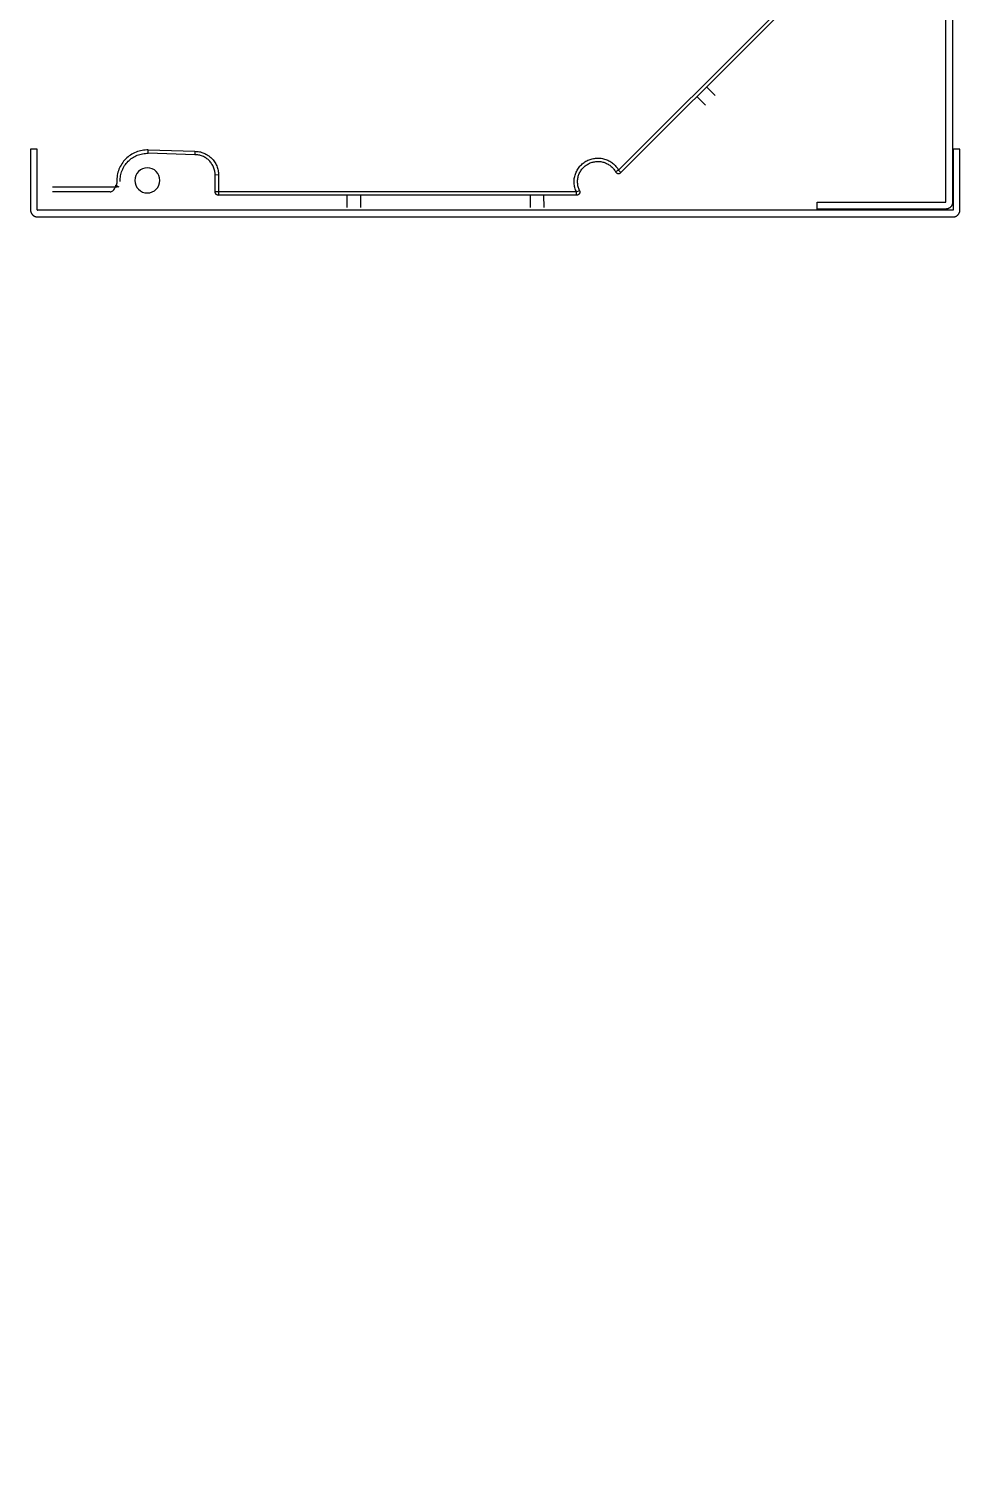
# Model space of a CAD drawing. Header units: centimetres. Extents: x 16433 to 114398, y -50094 to -12305.
# Drawn here: x 66740.26 to 66754, y -38626.28 to -38604.81 of the extents above; entities that cross this region are included whole.
import ezdxf

# ---------------------------------------------------------------- set-up
doc = ezdxf.new("R2010")
doc.units = ezdxf.units.CM
doc.header["$LTSCALE"] = 0.5
doc.layers.get('0').update_dxf_attribs({"linetype": 'CONTINUOUS'})
doc.layers.get('DEFPOINTS').update_dxf_attribs({"linetype": 'CONTINUOUS'})
doc.layers.add('0-Coupe A.3', color=7, linetype='CONTINUOUS')
doc.styles.add('Helvetica', font='')
doc.styles.get('Helvetica').set_extended_font_data('Helvetica')
doc.dimstyles.new('IS', dxfattribs={"dimtxt": 10.08724, "dimasz": 5.007446, "dimexe": 2, "dimexo": 10, "dimgap": 3, "dimtad": 1, "dimdec": 1, "dimtxsty": 'Helvetica', "dimblk": 'DOT', "dimblk1": 'DOT', "dimblk2": 'DOT', "dimcen": 0, "dimdle": 10, "dimazin": 0, "dimtfac": 0.8, "dimtdec": 1, "dimtix": 1, "dimtmove": 0, "dimatfit": 0, "dimldrblk": 'VW_FILLEDARROW-1', "dimfxl": 10, "dimfxlon": 1, "dimfrac": 2, "dimtolj": 1, "dimarcsym": 0})

# ---------------------------------------------------------------- blocks, each defined once
blk = doc.blocks.new('_DOT')
at = {"color": 0, "linetype": 'ByBlock', "lineweight": -2}
blk.add_line((-0.5, 0), (-1, 0), dxfattribs=at)
at = {"color": 0, "linetype": 'ByBlock', "const_width": 0.5}
blk.add_lwpolyline([(-0.25, 0, 1), (0.25, 0, 1)], format="xyb", close=True, dxfattribs=at)
blk = doc.blocks.new('*D3404')
at = {"layer": '0-Coupe A.3', "color": 0, "linetype": 'Continuous', "lineweight": -2, "transparency": 16777216}
for p, q in [((66681.651, -38608.376), (66669.651, -38608.376)), ((66671.651, -38818.297), (66671.651, -38613.384)), ((66681.651, -38823.304), (66669.651, -38823.304))]:
    blk.add_line(p, q, dxfattribs=at)
at = {"layer": 'DEFPOINTS', "color": 0, "linetype": 'Continuous', "transparency": 16777216}
for p in [(66671.651, -38608.376), (66750.451, -38608.376), (66707.151, -38823.304)]:
    blk.add_point(p, dxfattribs=at)
at = {"layer": '0-Coupe A.3', "color": 0, "linetype": 'Continuous', "lineweight": -2, "transparency": 16777216, "xscale": 5.007446289062499, "yscale": 5.007446289062499, "zscale": 5.007446289062499}
for p, rotation in [((66671.651, -38608.376), 90), ((66671.651, -38823.304), 270)]:
    blk.add_blockref('_DOT', p, dxfattribs=dict(at, rotation=rotation))
at = {"layer": '0-Coupe A.3', "color": 0, "linetype": 'Continuous', "lineweight": 13, "transparency": 16777216, "insert": (66664.868, -38715.84), "char_height": 7.5654, "attachment_point": 5, "rotation": 90, "style": 'Helvetica'}
blk.add_mtext('\\A1;215', dxfattribs=at)
blk = doc.blocks.new('VW_FILLEDARROW-1')
at = {"color": 0, "linetype": 'Continuous', "lineweight": 5, "flags": 128}
blk.add_lwpolyline([(-1.9969, 0.5351), (0, 0), (-1.9969, -0.5351)], close=True, dxfattribs=at)
blk = doc.blocks.new('Groupe-368-1')
at = {"color": 7, "linetype": 'Continuous', "lineweight": 5}
for p, q in [((10407.689, -46981.495), (10407.868, -46982.438)), ((10407.78, -46981.588), (10407.938, -46982.425))]:
    blk.add_line(p, q, dxfattribs=at)
for points in [[(10406.095, -46974.233, 0), (10401.065, -46970.805, 0)], [(10401.037, -46970.846, 0), (10406.067, -46974.275, 0)], [(10404.721, -46973.079, 0), (10404.619, -46973.228, 0)], [(10404.886, -46973.192, 0), (10404.785, -46973.34, 0)], [(10406.469, -46974.784, 0), (10406.472, -46974.783, 0), (10406.475, -46974.781, 0), (10406.478, -46974.78, 0), (10406.48, -46974.778, 0), (10406.483, -46974.777, 0), (10406.486, -46974.776, 0), (10406.49, -46974.776, 0), (10406.493, -46974.775, 0), (10406.496, -46974.775, 0), (10406.499, -46974.775, 0), (10406.502, -46974.775, 0), (10406.505, -46974.775, 0), (10406.508, -46974.776, 0), (10406.511, -46974.776, 0), (10406.514, -46974.777, 0), (10406.517, -46974.778, 0), (10406.52, -46974.78, 0), (10406.523, -46974.781, 0), (10406.526, -46974.783, 0), (10406.528, -46974.784, 0), (10406.531, -46974.786, 0), (10406.533, -46974.788, 0), (10406.535, -46974.791, 0), (10406.537, -46974.793, 0), (10406.539, -46974.795, 0), (10406.541, -46974.798, 0), (10406.543, -46974.801, 0), (10406.544, -46974.804, 0), (10406.545, -46974.806, 0), (10406.547, -46974.809, 0), (10406.547, -46974.812, 0), (10406.548, -46974.816, 0), (10406.499, -46974.825, 0), (10406.469, -46974.784, 0), (10406.458, -46974.793, 0), (10406.445, -46974.8, 0), (10406.433, -46974.807, 0), (10406.42, -46974.814, 0), (10406.407, -46974.819, 0), (10406.393, -46974.825, 0), (10406.38, -46974.829, 0), (10406.366, -46974.833, 0), (10406.352, -46974.836, 0), (10406.338, -46974.839, 0), (10406.323, -46974.84, 0), (10406.309, -46974.842, 0), (10406.295, -46974.842, 0), (10406.28, -46974.842, 0), (10406.266, -46974.841, 0), (10406.252, -46974.839, 0), (10406.237, -46974.837, 0), (10406.223, -46974.834, 0), (10406.209, -46974.83, 0), (10406.196, -46974.826, 0), (10406.182, -46974.821, 0), (10406.169, -46974.815, 0), (10406.156, -46974.809, 0), (10406.143, -46974.802, 0), (10406.131, -46974.795, 0), (10406.119, -46974.787, 0), (10406.108, -46974.778, 0), (10406.096, -46974.769, 0), (10406.086, -46974.759, 0), (10406.076, -46974.749, 0), (10406.066, -46974.738, 0), (10406.057, -46974.727, 0), (10406.048, -46974.716, 0), (10406.04, -46974.704, 0), (10406.033, -46974.692, 0), (10406.026, -46974.679, 0), (10406.02, -46974.666, 0), (10406.014, -46974.653, 0), (10406.009, -46974.639, 0), (10406.005, -46974.625, 0), (10406.001, -46974.612, 0), (10405.998, -46974.597, 0), (10405.996, -46974.583, 0), (10405.994, -46974.569, 0), (10405.993, -46974.555, 0), (10405.993, -46974.54, 0), (10405.993, -46974.526, 0), (10405.994, -46974.511, 0), (10405.996, -46974.497, 0), (10405.999, -46974.483, 0), (10406.002, -46974.469, 0), (10406.006, -46974.455, 0), (10406.01, -46974.441, 0), (10406.015, -46974.428, 0), (10406.021, -46974.415, 0), (10406.027, -46974.402, 0), (10406.034, -46974.389, 0), (10406.042, -46974.377, 0), (10406.05, -46974.365, 0), (10406.059, -46974.354, 0), (10406.068, -46974.343, 0), (10406.078, -46974.332, 0), (10406.088, -46974.322, 0), (10406.099, -46974.313, 0), (10406.101, -46974.311, 0), (10406.103, -46974.309, 0), (10406.105, -46974.307, 0), (10406.107, -46974.304, 0), (10406.109, -46974.302, 0), (10406.11, -46974.3, 0), (10406.112, -46974.297, 0), (10406.113, -46974.294, 0), (10406.114, -46974.292, 0), (10406.115, -46974.289, 0), (10406.116, -46974.286, 0), (10406.116, -46974.283, 0), (10406.117, -46974.281, 0), (10406.117, -46974.278, 0), (10406.117, -46974.275, 0), (10406.117, -46974.272, 0), (10406.117, -46974.269, 0), (10406.116, -46974.266, 0), (10406.116, -46974.263, 0), (10406.115, -46974.261, 0), (10406.114, -46974.258, 0), (10406.113, -46974.255, 0), (10406.112, -46974.253, 0), (10406.111, -46974.25, 0), (10406.109, -46974.248, 0), (10406.107, -46974.245, 0), (10406.106, -46974.243, 0), (10406.104, -46974.241, 0), (10406.102, -46974.239, 0), (10406.1, -46974.237, 0), (10406.097, -46974.235, 0), (10406.095, -46974.233, 0), (10406.067, -46974.275, 0), (10406.099, -46974.313, 0)], [(10406.499, -46974.825, 0), (10406.485, -46974.834, 0), (10406.471, -46974.843, 0), (10406.456, -46974.851, 0), (10406.441, -46974.859, 0), (10406.426, -46974.866, 0), (10406.41, -46974.872, 0), (10406.394, -46974.877, 0), (10406.378, -46974.881, 0), (10406.362, -46974.885, 0), (10406.345, -46974.888, 0), (10406.328, -46974.89, 0), (10406.312, -46974.892, 0), (10406.295, -46974.892, 0), (10406.278, -46974.892, 0), (10406.261, -46974.891, 0), (10406.245, -46974.889, 0), (10406.228, -46974.886, 0), (10406.212, -46974.883, 0), (10406.196, -46974.878, 0), (10406.179, -46974.873, 0), (10406.164, -46974.867, 0), (10406.148, -46974.861, 0), (10406.133, -46974.854, 0), (10406.118, -46974.846, 0), (10406.104, -46974.837, 0), (10406.09, -46974.827, 0), (10406.077, -46974.817, 0), (10406.064, -46974.807, 0), (10406.051, -46974.795, 0), (10406.039, -46974.784, 0), (10406.028, -46974.771, 0), (10406.017, -46974.758, 0), (10406.007, -46974.745, 0), (10405.998, -46974.731, 0), (10405.989, -46974.716, 0), (10405.981, -46974.702, 0), (10405.974, -46974.687, 0), (10405.967, -46974.671, 0), (10405.962, -46974.655, 0), (10405.957, -46974.639, 0), (10405.952, -46974.623, 0), (10405.949, -46974.607, 0), (10405.946, -46974.59, 0), (10405.944, -46974.573, 0), (10405.943, -46974.557, 0), (10405.943, -46974.54, 0), (10405.943, -46974.523, 0), (10405.945, -46974.506, 0), (10405.947, -46974.49, 0), (10405.95, -46974.473, 0), (10405.953, -46974.457, 0), (10405.958, -46974.441, 0), (10405.963, -46974.425, 0), (10405.969, -46974.409, 0), (10405.976, -46974.394, 0), (10405.983, -46974.379, 0), (10405.991, -46974.364, 0), (10406, -46974.35, 0), (10406.01, -46974.336, 0), (10406.02, -46974.323, 0), (10406.031, -46974.31, 0), (10406.042, -46974.297, 0), (10406.054, -46974.286, 0), (10406.067, -46974.275, 0)], [(10406.499, -46974.825, 0), (10407.491, -46980.065, 0)], [(10406.548, -46974.816, 0), (10407.531, -46980.007, 0)], [(10406.638, -46975.291, 0), (10406.815, -46975.257, 0)], [(10406.675, -46975.487, 0), (10406.852, -46975.454, 0)], [(10407.317, -46977.91, 0), (10407.14, -46977.944, 0)], [(10407.355, -46978.107, 0), (10407.178, -46978.14, 0)], [(10406.958, -46980.471, 0), (10406.955, -46980.454, 0), (10406.953, -46980.437, 0), (10406.952, -46980.42, 0), (10406.952, -46980.403, 0), (10406.952, -46980.386, 0), (10406.954, -46980.369, 0), (10406.956, -46980.352, 0), (10406.959, -46980.335, 0), (10406.963, -46980.318, 0), (10406.968, -46980.302, 0), (10406.973, -46980.285, 0), (10406.98, -46980.269, 0), (10406.987, -46980.254, 0), (10406.995, -46980.239, 0), (10407.003, -46980.224, 0), (10407.013, -46980.209, 0), (10407.023, -46980.195, 0), (10407.033, -46980.182, 0), (10407.045, -46980.169, 0), (10407.057, -46980.157, 0), (10407.069, -46980.145, 0), (10407.082, -46980.134, 0), (10407.096, -46980.124, 0), (10407.11, -46980.114, 0), (10407.125, -46980.105, 0), (10407.14, -46980.096, 0), (10407.155, -46980.089, 0), (10407.171, -46980.082, 0), (10407.187, -46980.076, 0), (10407.203, -46980.071, 0), (10407.22, -46980.066, 0), (10407.236, -46980.063, 0), (10407.531, -46980.007, 0), (10407.532, -46980.009, 0), (10407.532, -46980.012, 0), (10407.532, -46980.014, 0), (10407.532, -46980.017, 0), (10407.532, -46980.019, 0), (10407.532, -46980.022, 0), (10407.531, -46980.024, 0), (10407.531, -46980.027, 0), (10407.53, -46980.029, 0), (10407.53, -46980.031, 0), (10407.529, -46980.034, 0), (10407.528, -46980.036, 0), (10407.527, -46980.038, 0), (10407.526, -46980.04, 0), (10407.525, -46980.042, 0), (10407.523, -46980.044, 0), (10407.522, -46980.046, 0), (10407.52, -46980.048, 0), (10407.519, -46980.05, 0), (10407.517, -46980.052, 0), (10407.515, -46980.054, 0), (10407.513, -46980.055, 0), (10407.512, -46980.057, 0), (10407.51, -46980.058, 0), (10407.507, -46980.059, 0), (10407.505, -46980.061, 0), (10407.503, -46980.062, 0), (10407.501, -46980.063, 0), (10407.499, -46980.064, 0), (10407.496, -46980.064, 0), (10407.494, -46980.065, 0), (10407.491, -46980.065, 0), (10407.246, -46980.112, 0), (10407.231, -46980.115, 0), (10407.217, -46980.119, 0), (10407.203, -46980.123, 0), (10407.189, -46980.129, 0), (10407.176, -46980.134, 0), (10407.163, -46980.141, 0), (10407.15, -46980.148, 0), (10407.137, -46980.156, 0), (10407.125, -46980.164, 0), (10407.113, -46980.173, 0), (10407.102, -46980.183, 0), (10407.091, -46980.193, 0), (10407.081, -46980.203, 0), (10407.071, -46980.214, 0), (10407.062, -46980.226, 0), (10407.054, -46980.238, 0), (10407.046, -46980.25, 0), (10407.038, -46980.263, 0), (10407.032, -46980.276, 0), (10407.026, -46980.289, 0), (10407.02, -46980.303, 0), (10407.015, -46980.317, 0), (10407.011, -46980.331, 0), (10407.008, -46980.345, 0), (10407.005, -46980.36, 0), (10407.003, -46980.375, 0), (10407.002, -46980.389, 0), (10407.002, -46980.404, 0), (10407.002, -46980.419, 0), (10407.003, -46980.433, 0), (10407.004, -46980.448, 0), (10407.007, -46980.463, 0), (10407.115, -46981.143, 0), (10407.066, -46981.151, 0), (10406.958, -46980.471, 0)], [(10407.236, -46980.063, 0), (10407.246, -46980.112, 0)], [(10407.545, -46981.261, 0), (10407.58, -46981.251, 0), (10407.612, -46981.234, 0), (10407.64, -46981.212, 0), (10407.663, -46981.184, 0), (10407.681, -46981.152, 0), (10407.692, -46981.117, 0), (10407.695, -46981.081, 0), (10407.692, -46981.045, 0), (10407.682, -46981.01, 0), (10407.665, -46980.978, 0), (10407.642, -46980.95, 0), (10407.615, -46980.927, 0), (10407.583, -46980.909, 0), (10407.548, -46980.898, 0), (10407.512, -46980.895, 0), (10407.476, -46980.898, 0), (10407.441, -46980.908, 0), (10407.409, -46980.925, 0), (10407.381, -46980.948, 0), (10407.358, -46980.975, 0), (10407.34, -46981.007, 0), (10407.329, -46981.042, 0), (10407.325, -46981.078, 0), (10407.329, -46981.114, 0), (10407.339, -46981.149, 0), (10407.356, -46981.181, 0), (10407.378, -46981.209, 0), (10407.406, -46981.232, 0), (10407.438, -46981.25, 0), (10407.473, -46981.261, 0), (10407.509, -46981.265, 0), (10407.545, -46981.261, 0)], [(10407.066, -46981.151, 0), (10407.07, -46981.173, 0), (10407.076, -46981.196, 0), (10407.082, -46981.218, 0), (10407.09, -46981.239, 0), (10407.098, -46981.261, 0), (10407.108, -46981.281, 0), (10407.119, -46981.302, 0), (10407.131, -46981.321, 0), (10407.144, -46981.341, 0), (10407.158, -46981.359, 0), (10407.172, -46981.377, 0), (10407.188, -46981.393, 0), (10407.204, -46981.41, 0), (10407.222, -46981.425, 0), (10407.24, -46981.439, 0), (10407.258, -46981.452, 0), (10407.278, -46981.465, 0), (10407.298, -46981.476, 0), (10407.318, -46981.487, 0), (10407.339, -46981.496, 0), (10407.361, -46981.504, 0), (10407.383, -46981.511, 0), (10407.405, -46981.517, 0), (10407.427, -46981.522, 0), (10407.45, -46981.526, 0), (10407.473, -46981.528, 0), (10407.496, -46981.529, 0), (10407.519, -46981.53, 0), (10407.542, -46981.528, 0), (10407.565, -46981.526, 0), (10407.588, -46981.523, 0), (10407.61, -46981.518, 0), (10407.612, -46981.518, 0), (10407.614, -46981.518, 0), (10407.615, -46981.517, 0), (10407.617, -46981.517, 0), (10407.619, -46981.517, 0), (10407.621, -46981.517, 0), (10407.622, -46981.516, 0), (10407.624, -46981.516, 0), (10407.626, -46981.516, 0), (10407.628, -46981.516, 0), (10407.629, -46981.516, 0), (10407.631, -46981.516, 0), (10407.633, -46981.516, 0), (10407.635, -46981.516, 0), (10407.636, -46981.516, 0), (10407.638, -46981.516, 0), (10407.64, -46981.516, 0), (10407.642, -46981.516, 0), (10407.643, -46981.517, 0), (10407.645, -46981.517, 0), (10407.647, -46981.517, 0), (10407.648, -46981.517, 0), (10407.65, -46981.518, 0), (10407.652, -46981.518, 0), (10407.654, -46981.518, 0), (10407.655, -46981.519, 0), (10407.657, -46981.519, 0), (10407.659, -46981.519, 0), (10407.66, -46981.52, 0), (10407.662, -46981.52, 0), (10407.664, -46981.521, 0), (10407.665, -46981.522, 0), (10407.682, -46981.474, 0)], [(10407.599, -46981.47, 0), (10407.579, -46981.474, 0), (10407.559, -46981.477, 0), (10407.538, -46981.479, 0), (10407.518, -46981.48, 0), (10407.498, -46981.479, 0), (10407.477, -46981.478, 0), (10407.457, -46981.476, 0), (10407.437, -46981.473, 0), (10407.417, -46981.468, 0), (10407.397, -46981.463, 0), (10407.377, -46981.457, 0), (10407.358, -46981.45, 0), (10407.34, -46981.441, 0), (10407.321, -46981.432, 0), (10407.304, -46981.422, 0), (10407.286, -46981.411, 0), (10407.27, -46981.399, 0), (10407.254, -46981.386, 0), (10407.238, -46981.373, 0), (10407.224, -46981.359, 0), (10407.21, -46981.344, 0), (10407.197, -46981.328, 0), (10407.185, -46981.312, 0), (10407.173, -46981.295, 0), (10407.163, -46981.277, 0), (10407.153, -46981.259, 0), (10407.144, -46981.241, 0), (10407.136, -46981.222, 0), (10407.13, -46981.202, 0), (10407.124, -46981.183, 0), (10407.119, -46981.163, 0), (10407.115, -46981.143, 0)]]:
    blk.add_polyline3d(points, dxfattribs=at)
for points, knots in [([(10406.958, -46980.471), (10406.966, -46980.47), (10406.98, -46980.467), (10406.996, -46980.464), (10407.005, -46980.463), (10407.007, -46980.463)], [0, 0, 0, 0, 0.49998, 0.866014, 1, 1, 1, 1]), ([(10407.78, -46981.588), (10407.778, -46981.581), (10407.772, -46981.567), (10407.757, -46981.551), (10407.737, -46981.539), (10407.714, -46981.53), (10407.69, -46981.525), (10407.674, -46981.522), (10407.665, -46981.522)], [0, 0, 0, 0, 0.153212, 0.308792, 0.474186, 0.648259, 0.825809, 1, 1, 1, 1])]:
    blk.add_open_spline(points, degree=3, knots=knots, dxfattribs=at)
blk = doc.blocks.new('Groupe-369-1')
at = {"color": 7, "linetype": 'Continuous', "lineweight": 5}
for points in [[(10407.915, -46980.86, 0), (10408.243, -46982.591, 0), (10408.243, -46982.592, 0), (10408.243, -46982.592, 0), (10408.243, -46982.592, 0), (10408.243, -46982.592, 0), (10408.243, -46982.592, 0), (10408.243, -46982.592, 0), (10408.243, -46982.593, 0), (10408.243, -46982.593, 0), (10408.243, -46982.593, 0), (10408.243, -46982.593, 0), (10408.243, -46982.593, 0), (10408.243, -46982.593, 0), (10408.243, -46982.593, 0), (10408.243, -46982.594, 0), (10408.243, -46982.594, 0), (10408.243, -46982.594, 0), (10408.243, -46982.594, 0), (10408.242, -46982.594, 0), (10408.242, -46982.594, 0), (10408.242, -46982.594, 0), (10408.242, -46982.594, 0), (10408.242, -46982.595, 0), (10408.242, -46982.595, 0), (10408.242, -46982.595, 0), (10408.242, -46982.595, 0), (10408.241, -46982.595, 0), (10408.241, -46982.595, 0), (10408.241, -46982.595, 0), (10408.241, -46982.595, 0), (10408.241, -46982.595, 0), (10408.241, -46982.595, 0), (10408.241, -46982.595, 0), (10407.359, -46982.762, 0), (10407.378, -46982.86, 0), (10408.259, -46982.693, 0), (10408.264, -46982.692, 0), (10408.269, -46982.691, 0), (10408.274, -46982.69, 0), (10408.279, -46982.688, 0), (10408.283, -46982.686, 0), (10408.288, -46982.684, 0), (10408.292, -46982.681, 0), (10408.297, -46982.678, 0), (10408.301, -46982.676, 0), (10408.305, -46982.672, 0), (10408.309, -46982.669, 0), (10408.312, -46982.666, 0), (10408.316, -46982.662, 0), (10408.319, -46982.658, 0), (10408.322, -46982.654, 0), (10408.325, -46982.65, 0), (10408.328, -46982.646, 0), (10408.331, -46982.642, 0), (10408.333, -46982.637, 0), (10408.335, -46982.632, 0), (10408.337, -46982.628, 0), (10408.338, -46982.623, 0), (10408.34, -46982.618, 0), (10408.341, -46982.613, 0), (10408.342, -46982.608, 0), (10408.343, -46982.603, 0), (10408.343, -46982.598, 0), (10408.343, -46982.593, 0), (10408.343, -46982.588, 0), (10408.343, -46982.583, 0), (10408.342, -46982.578, 0), (10408.341, -46982.573, 0), (10408.014, -46980.842, 0), (10405.826, -46969.293, 0), (10405.825, -46969.288, 0), (10405.824, -46969.283, 0), (10405.823, -46969.278, 0), (10405.821, -46969.274, 0), (10405.819, -46969.269, 0), (10405.817, -46969.265, 0), (10405.814, -46969.261, 0), (10405.812, -46969.256, 0), (10405.809, -46969.252, 0), (10405.806, -46969.248, 0), (10405.803, -46969.245, 0), (10405.799, -46969.241, 0), (10405.796, -46969.238, 0), (10405.792, -46969.234, 0), (10405.788, -46969.231, 0), (10405.784, -46969.229, 0), (10405.78, -46969.226, 0), (10405.776, -46969.223, 0), (10405.772, -46969.221, 0), (10405.767, -46969.219, 0), (10405.763, -46969.217, 0), (10405.758, -46969.216, 0), (10405.753, -46969.214, 0), (10405.749, -46969.213, 0), (10405.744, -46969.212, 0), (10405.739, -46969.212, 0), (10405.734, -46969.211, 0), (10405.729, -46969.211, 0), (10405.724, -46969.211, 0), (10405.719, -46969.212, 0), (10405.714, -46969.212, 0), (10405.71, -46969.213, 0), (10404.825, -46969.38, 0), (10404.844, -46969.479, 0), (10405.728, -46969.311, 0), (10407.915, -46980.86, 0)], [(10391.733, -46971.971, 0), (10405.616, -46969.342, 0), (10405.621, -46969.341, 0), (10405.626, -46969.34, 0), (10405.63, -46969.34, 0), (10405.635, -46969.34, 0), (10405.64, -46969.34, 0), (10405.645, -46969.34, 0), (10405.65, -46969.341, 0), (10405.655, -46969.342, 0), (10405.66, -46969.343, 0), (10405.664, -46969.344, 0), (10405.669, -46969.346, 0), (10405.674, -46969.348, 0), (10405.678, -46969.35, 0), (10405.682, -46969.352, 0), (10405.687, -46969.355, 0), (10405.691, -46969.357, 0), (10405.695, -46969.36, 0), (10405.699, -46969.363, 0), (10405.702, -46969.366, 0), (10405.706, -46969.37, 0), (10405.709, -46969.373, 0), (10405.712, -46969.377, 0), (10405.715, -46969.381, 0), (10405.718, -46969.385, 0), (10405.721, -46969.389, 0), (10405.723, -46969.394, 0), (10405.725, -46969.398, 0), (10405.727, -46969.402, 0), (10405.729, -46969.407, 0), (10405.73, -46969.412, 0), (10405.732, -46969.416, 0), (10405.733, -46969.421, 0), (10406.086, -46971.288, 0), (10405.988, -46971.307, 0), (10405.634, -46969.44, 0), (10391.789, -46972.062, 0)]]:
    blk.add_polyline3d(points, dxfattribs=at)
at = {"color": 7}
blk.add_blockref('Groupe-368-1', (0, 0), dxfattribs=at)

msp = doc.modelspace()

# ---------------------------------------------------------------- block references
at = {"layer": '0-Coupe A.3', "color": 7, "rotation": 259.2764052561336}
msp.add_blockref('Groupe-369-1', (114839.157, -37123.114), dxfattribs=at)

# ---------------------------------------------------------------- dimensions: what is measured, and where the dimension line sits
at = {"layer": '0-Coupe A.3', "color": 7, "linetype": 'Continuous', "lineweight": 13}
dim = msp.add_linear_dim(base=(66671.651, -38608.376), p1=(66707.151, -38823.304), p2=(66750.451, -38608.376), angle=270, dimstyle='IS', override={"dimtxt": 7.56543, "dimdec": 0, "dimpost": '<>', "dimtxsty": 'Helvetica', "dimtmove": 2}, dxfattribs=at)
dim.commit()
dim.dimension.update_dxf_attribs({"geometry": '*D3404', "text_midpoint": (66664.868, -38715.84)})

doc.saveas('drawing.dxf')
